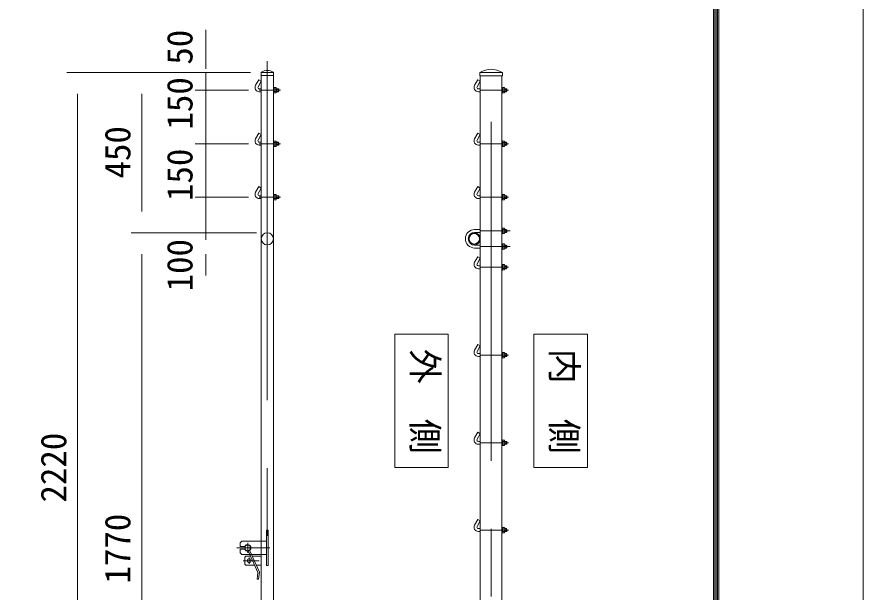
# Model space of a CAD drawing. Units: millimetres, scale not verified. Extents: x -6300 to 6300, y -4455 to 4455.
# Drawn here: x 3923 to 6300, y -258 to 1357 of the extents above; entities that cross this region are included whole.
import ezdxf
from ezdxf.enums import TextEntityAlignment as Align

# ---------------------------------------------------------------- set-up
doc = ezdxf.new("R2010")
doc.units = ezdxf.units.MM
doc.header["$LTSCALE"] = 30
doc.linetypes.add('DASHED', pattern=[7.5, 6, -1.5])
doc.linetypes.add('USER1', pattern=[50.8, 31.75, -6.35, 6.35, -6.35])
for name, color, linetype, lineweight in [('0-0_D-STR1', 1, 'Continuous', 18), ('0-1_D-STR3', 3, 'Continuous', 13), ('0-2_D-BMK', 2, 'USER1', 13), ('0-6_D-STR-DIM', 7, 'Continuous', 9), ('0-8_D-STR-TXT', 7, 'Continuous', 9), ('0-A_D-TTL', 7, 'Continuous', 9)]:
    doc.layers.add(name, color=color, linetype=linetype, lineweight=lineweight)
doc.styles.add('ＭＳ ゴシック', font='')
doc.styles.get('ＭＳ ゴシック').set_extended_font_data('MS Gothic')

msp = doc.modelspace()

# ---------------------------------------------------------------- linework, layer by layer
at = {"layer": '0-0_D-STR1'}
for p, q in [((4608.77, 1201.28), (4608.77, 1192.95)), ((4608.77, 1200.95), (4643.77, 1200.95)), ((4608.77, 1192.95), (4643.77, 1192.95)), ((4609.27, -1002.05), (4609.27, 1192.95)), ((4643.27, -783.05), (4643.27, 1192.95)), ((4643.77, 1201.28), (4643.77, 1192.95)), ((5222.84, 1200.01), (5222.84, 1191.95)), ((5287.04, 1191.95), (5222.84, 1191.95)), ((5286.71, 1200.95), (5223.17, 1200.95)), ((5287.04, 1200.01), (5287.04, 1191.95))]:
    msp.add_line(p, q, dxfattribs=at)
msp.add_lwpolyline([(5224.69, 1191.95), (5224.69, -1399.05), (5285.19, -1399.05), (5285.19, 1191.95)], dxfattribs=at)
for centre, radius in [((4626.27, 733.95), 17), ((5207.69, 733.95), 17), ((5207.69, 733.95), 14.7)]:
    msp.add_circle(centre, radius, dxfattribs=at)
for centre, radius, start, end in [((4609.77, 1201.28), 1, 122.29827, 180), ((4626.27, 1170.73), 35.72, 61.52136, 118.47864), ((4642.77, 1201.28), 1, 0, 57.70173), ((5224.34, 1200.01), 1.5, 120.85073, 180), ((5254.94, 1148.78), 61.17, 59.14927, 120.85073), ((5285.54, 1200.01), 1.5, 0, 59.14927)]:
    msp.add_arc(centre, radius, start, end, dxfattribs=at)
at = {"layer": '0-1_D-STR3'}
for p, q in [((4602.34, 1180.54), (4593.34, 1164.95)), ((4609.27, 1176.54), (4600.27, 1160.95)), ((4609.27, 1176.54), (4602.34, 1180.54)), ((5217.76, 1180.54), (5208.76, 1164.95)), ((5224.69, 1176.54), (5215.69, 1160.95)), ((5224.69, 1176.54), (5217.76, 1180.54)), ((4603.74, 1154.95), (4609.27, 1154.95)), ((4603.74, 1146.95), (4609.27, 1146.95)), ((4643.27, 1158.95), (4644.87, 1158.95)), ((4644.87, 1158.95), (4644.87, 1142.95)), ((4644.87, 1158.45), (4644.87, 1143.45)), ((4644.87, 1158.45), (4650.67, 1158.45)), ((4644.87, 1158.45), (4644.87, 1143.45)), ((4650.67, 1154.7), (4644.87, 1154.7)), ((4650.67, 1147.2), (4644.87, 1147.2)), ((4644.87, 1143.45), (4650.67, 1143.45)), ((4651.37, 1156.87), (4651.37, 1145.31)), ((4651.37, 1154.95), (4657.54, 1154.95)), ((4651.37, 1154.25), (4658.24, 1154.25)), ((4651.37, 1147.65), (4658.24, 1147.65)), ((4651.37, 1146.95), (4657.54, 1146.95)), ((4657.54, 1154.95), (4657.54, 1146.95)), ((4658.74, 1153.75), (4657.54, 1154.95)), ((4657.54, 1146.95), (4658.74, 1148.15)), ((4658.74, 1153.75), (4658.74, 1148.15)), ((4658.74, 1153.75), (4658.74, 1148.15)), ((5219.15, 1154.95), (5224.69, 1154.95)), ((5219.15, 1146.95), (5224.69, 1146.95)), ((5285.19, 1158.95), (5286.79, 1158.95)), ((5286.79, 1158.95), (5286.79, 1142.95)), ((5286.79, 1158.45), (5286.79, 1143.45)), ((5286.79, 1158.45), (5292.59, 1158.45)), ((5292.59, 1154.7), (5286.79, 1154.7)), ((5292.59, 1147.2), (5286.79, 1147.2)), ((5286.79, 1143.45), (5292.59, 1143.45)), ((5293.29, 1156.87), (5293.29, 1145.31)), ((5293.29, 1154.95), (5297.95, 1154.95)), ((5293.29, 1154.25), (5298.65, 1154.25)), ((5293.29, 1147.65), (5298.65, 1147.65)), ((5293.29, 1146.95), (5297.95, 1146.95)), ((5297.95, 1154.95), (5297.95, 1146.95)), ((5299.15, 1153.75), (5297.95, 1154.95)), ((5297.95, 1146.95), (5299.15, 1148.15)), ((5299.15, 1153.75), (5299.15, 1148.15)), ((5299.15, 1153.75), (5299.15, 1148.15)), ((4602.34, 1030.54), (4593.34, 1014.95)), ((4609.27, 1026.54), (4600.27, 1010.95)), ((4609.27, 1026.54), (4602.34, 1030.54)), ((5217.76, 1030.54), (5208.76, 1014.95)), ((5224.69, 1026.54), (5215.69, 1010.95)), ((5224.69, 1026.54), (5217.76, 1030.54)), ((4603.74, 1004.95), (4609.27, 1004.95)), ((4643.27, 1008.95), (4644.87, 1008.95)), ((4644.87, 1008.95), (4644.87, 992.95)), ((4644.87, 1008.45), (4644.87, 993.45)), ((4644.87, 1008.45), (4650.67, 1008.45)), ((4644.87, 1008.45), (4644.87, 993.45)), ((4650.67, 1004.7), (4644.87, 1004.7)), ((4651.37, 1006.87), (4651.37, 995.31)), ((4651.37, 1004.95), (4657.54, 1004.95)), ((4651.37, 1004.25), (4658.24, 1004.25)), ((4657.54, 1004.95), (4657.54, 996.95)), ((4658.74, 1003.75), (4657.54, 1004.95)), ((4658.74, 1003.75), (4658.74, 998.15)), ((4658.74, 1003.75), (4658.74, 998.15)), ((5219.15, 1004.95), (5224.69, 1004.95)), ((5285.19, 1008.95), (5286.79, 1008.95)), ((5286.79, 1008.95), (5286.79, 992.95)), ((5286.79, 1008.45), (5286.79, 993.45)), ((5286.79, 1008.45), (5292.59, 1008.45)), ((5292.59, 1004.7), (5286.79, 1004.7)), ((5293.29, 1006.87), (5293.29, 995.31)), ((5293.29, 1004.95), (5297.95, 1004.95)), ((5293.29, 1004.25), (5298.65, 1004.25)), ((5297.95, 1004.95), (5297.95, 996.95)), ((5299.15, 1003.75), (5297.95, 1004.95)), ((5299.15, 1003.75), (5299.15, 998.15)), ((5299.15, 1003.75), (5299.15, 998.15)), ((4603.74, 996.95), (4609.27, 996.95)), ((4650.67, 997.2), (4644.87, 997.2)), ((4644.87, 993.45), (4650.67, 993.45)), ((4651.37, 997.65), (4658.24, 997.65)), ((4651.37, 996.95), (4657.54, 996.95)), ((4657.54, 996.95), (4658.74, 998.15)), ((5219.15, 996.95), (5224.69, 996.95)), ((5292.59, 997.2), (5286.79, 997.2)), ((5286.79, 993.45), (5292.59, 993.45)), ((5293.29, 997.65), (5298.65, 997.65)), ((5293.29, 996.95), (5297.95, 996.95)), ((5297.95, 996.95), (5299.15, 998.15)), ((4602.34, 880.54), (4593.34, 864.95)), ((4609.27, 876.54), (4602.34, 880.54)), ((5217.76, 880.54), (5208.76, 864.95)), ((5224.69, 876.54), (5217.76, 880.54)), ((4609.27, 876.54), (4600.27, 860.95)), ((4643.27, 858.95), (4644.87, 858.95)), ((4644.87, 858.95), (4644.87, 842.95)), ((4644.87, 858.45), (4644.87, 843.45)), ((4644.87, 858.45), (4650.67, 858.45)), ((4644.87, 858.45), (4644.87, 843.45)), ((4651.37, 856.87), (4651.37, 845.31)), ((5224.69, 876.54), (5215.69, 860.95)), ((5285.19, 858.95), (5286.79, 858.95)), ((5286.79, 858.95), (5286.79, 842.95)), ((5286.79, 858.45), (5286.79, 843.45)), ((5286.79, 858.45), (5292.59, 858.45)), ((5293.29, 856.87), (5293.29, 845.31)), ((4603.74, 854.95), (4609.27, 854.95)), ((4603.74, 846.95), (4609.27, 846.95)), ((4650.67, 854.7), (4644.87, 854.7)), ((4650.67, 847.2), (4644.87, 847.2)), ((4644.87, 843.45), (4650.67, 843.45)), ((4651.37, 854.95), (4657.54, 854.95)), ((4651.37, 854.25), (4658.24, 854.25)), ((4651.37, 847.65), (4658.24, 847.65)), ((4651.37, 846.95), (4657.54, 846.95)), ((4657.54, 854.95), (4657.54, 846.95)), ((4658.74, 853.75), (4657.54, 854.95)), ((4657.54, 846.95), (4658.74, 848.15)), ((4658.74, 853.75), (4658.74, 848.15)), ((4658.74, 853.75), (4658.74, 848.15)), ((5219.15, 854.95), (5224.69, 854.95)), ((5219.15, 846.95), (5224.69, 846.95)), ((5292.59, 854.7), (5286.79, 854.7)), ((5292.59, 847.2), (5286.79, 847.2)), ((5286.79, 843.45), (5292.59, 843.45)), ((5293.29, 854.95), (5297.95, 854.95)), ((5293.29, 854.25), (5298.65, 854.25)), ((5293.29, 847.65), (5298.65, 847.65)), ((5293.29, 846.95), (5297.95, 846.95)), ((5297.95, 854.95), (5297.95, 846.95)), ((5299.15, 853.75), (5297.95, 854.95)), ((5297.95, 846.95), (5299.15, 848.15)), ((5299.15, 853.75), (5299.15, 848.15)), ((5299.15, 853.75), (5299.15, 848.15)), ((5285.19, 763.95), (5286.79, 763.95)), ((5286.79, 763.95), (5286.79, 747.95)), ((5286.79, 763.45), (5292.59, 763.45)), ((5286.79, 763.45), (5286.79, 748.45)), ((5293.29, 761.87), (5293.29, 750.31)), ((5208.69, 759.95), (5224.69, 759.95)), ((5208.69, 751.95), (5224.69, 751.95)), ((5292.59, 759.7), (5286.79, 759.7)), ((5292.59, 752.2), (5286.79, 752.2)), ((5286.79, 748.45), (5292.59, 748.45)), ((5293.29, 759.95), (5297.49, 759.95)), ((5293.29, 759.25), (5298.19, 759.25)), ((5293.29, 752.65), (5298.19, 752.65)), ((5293.29, 751.95), (5297.49, 751.95)), ((5297.49, 751.95), (5298.69, 753.15)), ((5298.69, 758.75), (5298.69, 753.15)), ((5208.69, 715.95), (5224.69, 715.95)), ((5285.19, 719.95), (5286.79, 719.95)), ((5286.79, 719.95), (5286.79, 703.95)), ((5292.59, 715.7), (5286.79, 715.7)), ((5293.29, 706.03), (5293.29, 717.6)), ((5293.29, 715.95), (5297.49, 715.95)), ((5293.29, 715.25), (5298.19, 715.25)), ((5298.69, 714.75), (5297.49, 715.95)), ((5297.49, 715.95), (5297.49, 707.95)), ((5298.69, 714.75), (5298.69, 709.15)), ((5208.69, 707.95), (5224.69, 707.95)), ((5292.59, 708.2), (5286.79, 708.2)), ((5286.79, 704.45), (5292.59, 704.45)), ((5293.29, 708.65), (5298.19, 708.65)), ((5293.29, 707.95), (5297.49, 707.95)), ((5297.49, 707.95), (5298.69, 709.15)), ((5217.76, 683.54), (5208.76, 667.95)), ((5224.69, 679.54), (5215.69, 663.95)), ((5224.69, 679.54), (5217.76, 683.54)), ((5219.15, 657.95), (5224.69, 657.95)), ((5219.15, 649.95), (5224.69, 649.95)), ((5285.19, 661.95), (5286.79, 661.95)), ((5286.79, 661.95), (5286.79, 645.95)), ((5286.79, 661.45), (5286.79, 646.45)), ((5286.79, 661.45), (5292.59, 661.45)), ((5292.59, 657.7), (5286.79, 657.7)), ((5292.59, 650.2), (5286.79, 650.2)), ((5286.79, 646.45), (5292.59, 646.45)), ((5293.29, 659.87), (5293.29, 648.31)), ((5293.29, 657.95), (5297.95, 657.95)), ((5293.29, 657.25), (5298.65, 657.25)), ((5293.29, 650.65), (5298.65, 650.65)), ((5293.29, 649.95), (5297.95, 649.95)), ((5297.95, 657.95), (5297.95, 649.95)), ((5299.15, 656.75), (5297.95, 657.95)), ((5297.95, 649.95), (5299.15, 651.15)), ((5299.15, 656.75), (5299.15, 651.15)), ((5299.15, 656.75), (5299.15, 651.15)), ((5217.76, 437.04), (5208.76, 421.45)), ((5224.69, 433.04), (5215.69, 417.45)), ((5224.69, 433.04), (5217.76, 437.04)), ((5219.15, 411.45), (5224.69, 411.45)), ((5285.19, 415.45), (5286.79, 415.45)), ((5286.79, 415.45), (5286.79, 399.45)), ((5286.79, 414.95), (5286.79, 399.95)), ((5286.79, 414.95), (5292.59, 414.95)), ((5292.59, 411.2), (5286.79, 411.2)), ((5293.29, 413.37), (5293.29, 401.81)), ((5293.29, 411.45), (5297.95, 411.45)), ((5293.29, 410.75), (5298.65, 410.75)), ((5293.29, 404.15), (5298.65, 404.15)), ((5297.95, 411.45), (5297.95, 403.45)), ((5299.15, 410.25), (5297.95, 411.45)), ((5297.95, 403.45), (5299.15, 404.65)), ((5299.15, 410.25), (5299.15, 404.65)), ((5299.15, 410.25), (5299.15, 404.65)), ((5219.15, 403.45), (5224.69, 403.45)), ((5292.59, 403.7), (5286.79, 403.7)), ((5286.79, 399.95), (5292.59, 399.95)), ((5293.29, 403.45), (5297.95, 403.45)), ((5217.76, 190.54), (5208.76, 174.95)), ((5224.69, 186.54), (5217.76, 190.54)), ((5224.69, 186.54), (5215.69, 170.95)), ((5285.19, 168.95), (5286.79, 168.95)), ((5286.79, 168.95), (5286.79, 152.95)), ((5286.79, 168.45), (5286.79, 153.45)), ((5286.79, 168.45), (5292.59, 168.45)), ((5293.29, 166.87), (5293.29, 155.31)), ((5219.15, 164.95), (5224.69, 164.95)), ((5219.15, 156.95), (5224.69, 156.95)), ((5292.59, 164.7), (5286.79, 164.7)), ((5292.59, 157.2), (5286.79, 157.2)), ((5286.79, 153.45), (5292.59, 153.45)), ((5293.29, 164.95), (5297.95, 164.95)), ((5293.29, 164.25), (5298.65, 164.25)), ((5293.29, 157.65), (5298.65, 157.65)), ((5293.29, 156.95), (5297.95, 156.95)), ((5297.95, 164.95), (5297.95, 156.95)), ((5299.15, 163.75), (5297.95, 164.95)), ((5297.95, 156.95), (5299.15, 158.15)), ((5299.15, 163.75), (5299.15, 158.15)), ((5299.15, 163.75), (5299.15, 158.15)), ((5217.76, -54.46), (5208.76, -70.05)), ((5224.69, -58.46), (5215.69, -74.05)), ((5224.69, -58.46), (5217.76, -54.46)), ((5219.15, -80.05), (5224.69, -80.05)), ((5219.15, -88.05), (5224.69, -88.05)), ((5285.19, -76.05), (5286.79, -76.05)), ((5286.79, -76.05), (5286.79, -92.05)), ((5286.79, -76.55), (5286.79, -91.55)), ((5286.79, -76.55), (5292.59, -76.55)), ((5292.59, -80.3), (5286.79, -80.3)), ((5292.59, -87.8), (5286.79, -87.8)), ((5286.79, -91.55), (5292.59, -91.55)), ((5293.29, -78.13), (5293.29, -89.69)), ((5293.29, -80.05), (5297.95, -80.05)), ((5293.29, -80.75), (5298.65, -80.75)), ((5293.29, -87.35), (5298.65, -87.35)), ((5293.29, -88.05), (5297.95, -88.05)), ((5297.95, -80.05), (5297.95, -88.05)), ((5299.15, -81.25), (5297.95, -80.05)), ((5297.95, -88.05), (5299.15, -86.85)), ((5299.15, -81.25), (5299.15, -86.85)), ((5299.15, -81.25), (5299.15, -86.85)), ((4555.02, -115.05), (4550.02, -120.05)), ((4555.02, -115.05), (4609.27, -115.05)), ((4550.02, -120.05), (4550.02, -130.05)), ((4550.02, -130.05), (4562.96, -130.05)), ((4550.02, -138.05), (4562.96, -138.05)), ((4550.02, -138.05), (4550.02, -148.05)), ((4576.33, -140.44), (4572.22, -142.27)), ((4572.22, -142.27), (4599.39, -203.29)), ((4576.33, -140.44), (4603.99, -202.56)), ((4550.02, -148.05), (4555.02, -153.05)), ((4555.02, -153.05), (4609.27, -153.05)), ((4566.27, -157.55), (4563.27, -160.55)), ((4563.27, -160.55), (4563.27, -179.55)), ((4566.27, -157.55), (4579.02, -157.55)), ((4583.95, -157.55), (4609.27, -157.55)), ((4566.27, -182.55), (4563.27, -179.55)), ((4566.27, -182.55), (4590.15, -182.55)), ((4595.08, -182.55), (4609.27, -182.55)), ((4597.42, -221.98), (4599.39, -203.29)), ((4601.9, -222.45), (4603.99, -202.56)), ((4597.42, -221.98), (4601.9, -222.45))]:
    msp.add_line(p, q, dxfattribs=at)
at = {"layer": '0-1_D-STR3', "linetype": 'DASHED'}
for p, q in [((4624.02, -84.05), (4628.52, -84.05)), ((4624.02, -84.05), (4624.02, -184.05)), ((4628.52, -84.05), (4628.52, -184.05)), ((4609.27, -115.05), (4624.02, -115.05)), ((4609.27, -153.05), (4624.02, -153.05)), ((4624.02, -184.05), (4628.52, -184.05))]:
    msp.add_line(p, q, dxfattribs=at)
at = {"layer": '0-1_D-STR3'}
for points in [[(4643.27, 1158.95), (4643.27, 1142.95), (4644.87, 1142.95)], [(5285.19, 1158.95), (5285.19, 1142.95), (5286.79, 1142.95)], [(4643.27, 1008.95), (4643.27, 992.95), (4644.87, 992.95)], [(5285.19, 1008.95), (5285.19, 992.95), (5286.79, 992.95)], [(4643.27, 858.95), (4643.27, 842.95), (4644.87, 842.95)], [(5285.19, 858.95), (5285.19, 842.95), (5286.79, 842.95)], [(5285.19, 763.95), (5285.19, 747.95), (5286.79, 747.95)], [(5298.69, 758.75), (5297.49, 759.95), (5297.49, 751.95)], [(5285.19, 719.95), (5285.19, 703.95), (5286.79, 703.95)], [(5286.79, 704.45), (5286.79, 719.45), (5292.59, 719.45)], [(5285.19, 661.95), (5285.19, 645.95), (5286.79, 645.95)], [(5285.19, 415.45), (5285.19, 399.45), (5286.79, 399.45)], [(5285.19, 168.95), (5285.19, 152.95), (5286.79, 152.95)], [(5285.19, -76.05), (5285.19, -92.05), (5286.79, -92.05)]]:
    msp.add_lwpolyline(points, dxfattribs=at)
for centre, radius in [((4571.02, -134.05), 8), ((4575.27, -170.05), 5.5)]:
    msp.add_circle(centre, radius, dxfattribs=at)
for centre, radius, start, end in [((4603.74, 1158.95), 12, 150, 270), ((5219.15, 1158.95), 12, 150, 270), ((4603.74, 1158.95), 4, 150, 270), ((4648.57, 1156.58), 2.81, 318.21899, 41.78101), ((4640.98, 1150.95), 10.39, 338.85295, 21.14705), ((4648.51, 1145.33), 2.86, 319.0514, 40.9486), ((5219.15, 1158.95), 4, 150, 270), ((5290.49, 1156.58), 2.81, 318.21899, 41.78101), ((5282.9, 1150.95), 10.39, 338.85295, 21.14705), ((5290.43, 1145.33), 2.86, 319.0514, 40.9486), ((4603.74, 1008.95), 12, 150, 270), ((4603.74, 1008.95), 4, 150, 270), ((4648.57, 1006.58), 2.81, 318.21899, 41.78101), ((4640.98, 1000.95), 10.39, 338.85295, 21.14705), ((5219.15, 1008.95), 12, 150, 270), ((5219.15, 1008.95), 4, 150, 270), ((5290.49, 1006.58), 2.81, 318.21899, 41.78101), ((5282.9, 1000.95), 10.39, 338.85295, 21.14705), ((4648.51, 995.33), 2.86, 319.0514, 40.9486), ((5290.43, 995.33), 2.86, 319.0514, 40.9486), ((4603.74, 858.95), 12, 150, 270), ((4603.74, 858.95), 4, 150, 270), ((4648.57, 856.58), 2.81, 318.21899, 41.78101), ((5219.15, 858.95), 12, 150, 270), ((5219.15, 858.95), 4, 150, 270), ((5290.49, 856.58), 2.81, 318.21899, 41.78101), ((4640.98, 850.95), 10.39, 338.85295, 21.14705), ((4648.51, 845.33), 2.86, 319.0514, 40.9486), ((5282.9, 850.95), 10.39, 338.85295, 21.14705), ((5290.43, 845.33), 2.86, 319.0514, 40.9486), ((5290.49, 761.58), 2.81, 318.21899, 41.78101), ((5208.69, 733.95), 26, 90, 270), ((5208.69, 733.95), 18, 90, 270), ((5282.9, 755.95), 10.39, 338.85295, 21.14705), ((5290.43, 750.33), 2.86, 319.0514, 40.9486), ((5290.43, 717.58), 2.86, 319.0514, 40.9486), ((5282.9, 711.95), 10.39, 338.85295, 21.14705), ((5290.49, 706.33), 2.81, 318.21899, 41.78101), ((5219.15, 661.95), 12, 150, 270), ((5219.15, 661.95), 4, 150, 270), ((5290.49, 659.58), 2.81, 318.21899, 41.78101), ((5282.9, 653.95), 10.39, 338.85295, 21.14705), ((5290.43, 648.33), 2.86, 319.0514, 40.9486), ((5219.15, 415.45), 12, 150, 270), ((5219.15, 415.45), 4, 150, 270), ((5290.49, 413.08), 2.81, 318.21899, 41.78101), ((5282.9, 407.45), 10.39, 338.85295, 21.14705), ((5290.43, 401.83), 2.86, 319.0514, 40.9486), ((5219.15, 168.95), 12, 150, 270), ((5219.15, 168.95), 4, 150, 270), ((5290.49, 166.58), 2.81, 318.21899, 41.78101), ((5282.9, 160.95), 10.39, 338.85295, 21.14705), ((5290.43, 155.33), 2.86, 319.0514, 40.9486), ((5219.15, -76.05), 12, 150, 270), ((5219.15, -76.05), 4, 150, 270), ((5290.49, -78.42), 2.81, 318.21899, 41.78101), ((5282.9, -84.05), 10.39, 338.85295, 21.14705), ((5290.43, -89.67), 2.86, 319.0514, 40.9486), ((4571.02, -134.05), 9, 206.3878, 153.6122)]:
    msp.add_arc(centre, radius, start, end, dxfattribs=at)
at = {"layer": '0-2_D-BMK'}
for p, q in [((4626.27, 1232.95), (4626.27, -1034.05)), ((5254.94, -1414.05), (5254.94, 1232.95)), ((4603.74, 1150.95), (4663.62, 1150.95)), ((5224.69, 1150.95), (5304.04, 1150.95)), ((4603.74, 1000.95), (4663.62, 1000.95)), ((5224.69, 1000.95), (5304.04, 1000.95)), ((4603.74, 850.95), (4663.62, 850.95)), ((5224.69, 850.95), (5304.04, 850.95)), ((5224.69, 755.95), (5308.28, 755.95)), ((5224.69, 711.95), (5308.28, 711.95)), ((5224.69, 653.95), (5304.04, 653.95)), ((5224.69, 407.45), (5304.04, 407.45)), ((5224.69, 160.95), (5304.04, 160.95)), ((5224.69, -84.05), (5304.04, -84.05)), ((4540.72, -134.05), (4633.34, -134.05)), ((4571.02, -119.7), (4571.02, -148.4)), ((4575.27, -161.13), (4575.27, -178.97)), ((4558.4, -170.05), (4603.73, -170.05))]:
    msp.add_line(p, q, dxfattribs=at)
at = {"layer": '0-6_D-STR-DIM'}
for p, q in [((4453.31, 1260.95), (4453.31, 1320.95)), ((4453.31, 1210.95), (4453.31, 1270.95)), ((4578.77, 1200.95), (4063.31, 1200.95)), ((4578.77, 1200.95), (4243.31, 1200.95)), ((4578.77, 1200.95), (4423.31, 1200.95)), ((4453.31, 1200.95), (4453.31, 1150.95)), ((4573.74, 1150.95), (4423.31, 1150.95)), ((4573.74, 1150.95), (4423.31, 1150.95)), ((4453.31, 1150.95), (4453.31, 1000.95)), ((4093.31, 1140.95), (4093.31, -959.05)), ((4273.31, 810.95), (4273.31, 1140.95)), ((4453.31, 1060.95), (4453.31, 1120.95)), ((4453.31, 1090.95), (4453.31, 1030.95)), ((4573.74, 1000.95), (4423.31, 1000.95)), ((4573.74, 1000.95), (4423.31, 1000.95)), ((4453.31, 1000.95), (4453.31, 850.95)), ((4453.31, 910.95), (4453.31, 970.95)), ((4453.31, 940.95), (4453.31, 880.95)), ((4573.74, 850.95), (4423.31, 850.95)), ((4573.74, 850.95), (4423.31, 850.95)), ((4453.31, 850.95), (4453.31, 750.95)), ((4453.31, 790.95), (4453.31, 730.95)), ((4596.27, 750.95), (4243.31, 750.95)), ((4596.27, 750.95), (4243.31, 750.95)), ((4596.27, 750.95), (4423.31, 750.95)), ((4273.31, -959.05), (4273.31, 690.95)), ((4453.31, 690.95), (4453.31, 630.95))]:
    msp.add_line(p, q, dxfattribs=at)
at = {"layer": '0-8_D-STR-TXT'}
for points in [[(4984.56, 91.41), (5134.56, 91.41), (5134.56, 466.41), (4984.56, 466.41)], [(5525.33, 91.41), (5375.33, 91.41), (5375.33, 466.41), (5525.33, 466.41)]]:
    msp.add_lwpolyline(points, close=True, dxfattribs=at)
at = {"layer": '0-A_D-TTL', "color": 2, "lineweight": 18}
msp.add_lwpolyline([(-6300, 4455), (6300, 4455), (6300, -4455), (-6300, -4455)], close=True, dxfattribs=at)
at = {"layer": '0-A_D-TTL'}
for points in [[(-5895, 4125), (5895, 4125), (5895, -4125), (-5895, -4125)], [(-5891.25, 4121.25), (5891.25, 4121.25), (5891.25, -4121.25), (-5891.25, -4121.25)], [(-5887.5, 4117.5), (5887.5, 4117.5), (5887.5, -4117.5), (-5887.5, -4117.5)], [(-5883.75, 4113.75), (5883.75, 4113.75), (5883.75, -4113.75), (-5883.75, -4113.75)], [(-5880, 4110), (5880, 4110), (5880, -4110), (-5880, -4110)]]:
    msp.add_lwpolyline(points, close=True, dxfattribs=at)

# ---------------------------------------------------------------- texts
at = {"layer": '0-6_D-STR-DIM', "style": 'ＭＳ ゴシック'}
for s, p in [('50', (4437.69, 1222.94)), ('150', (4437.69, 1040.62)), ('450', (4263.19, 903.2)), ('150', (4437.69, 839.98)), ('100', (4437.69, 586.14)), ('2220', (4083.19, -6.92)), ('1770', (4263.19, -234.4))]:
    msp.add_text(s, height=72.14, rotation=90, dxfattribs=at).set_placement(p, align=Align.BOTTOM_LEFT)
at = {"layer": '0-8_D-STR-TXT', "style": 'ＭＳ ゴシック'}
for s, p in [('外\u3000側', (5011.79, 425.1)), ('内\u3000側', (5402.76, 425.1))]:
    msp.add_text(s, height=72.14, rotation=270, dxfattribs=at).set_placement(p, align=Align.BOTTOM_LEFT)

doc.saveas('drawing.dxf')
